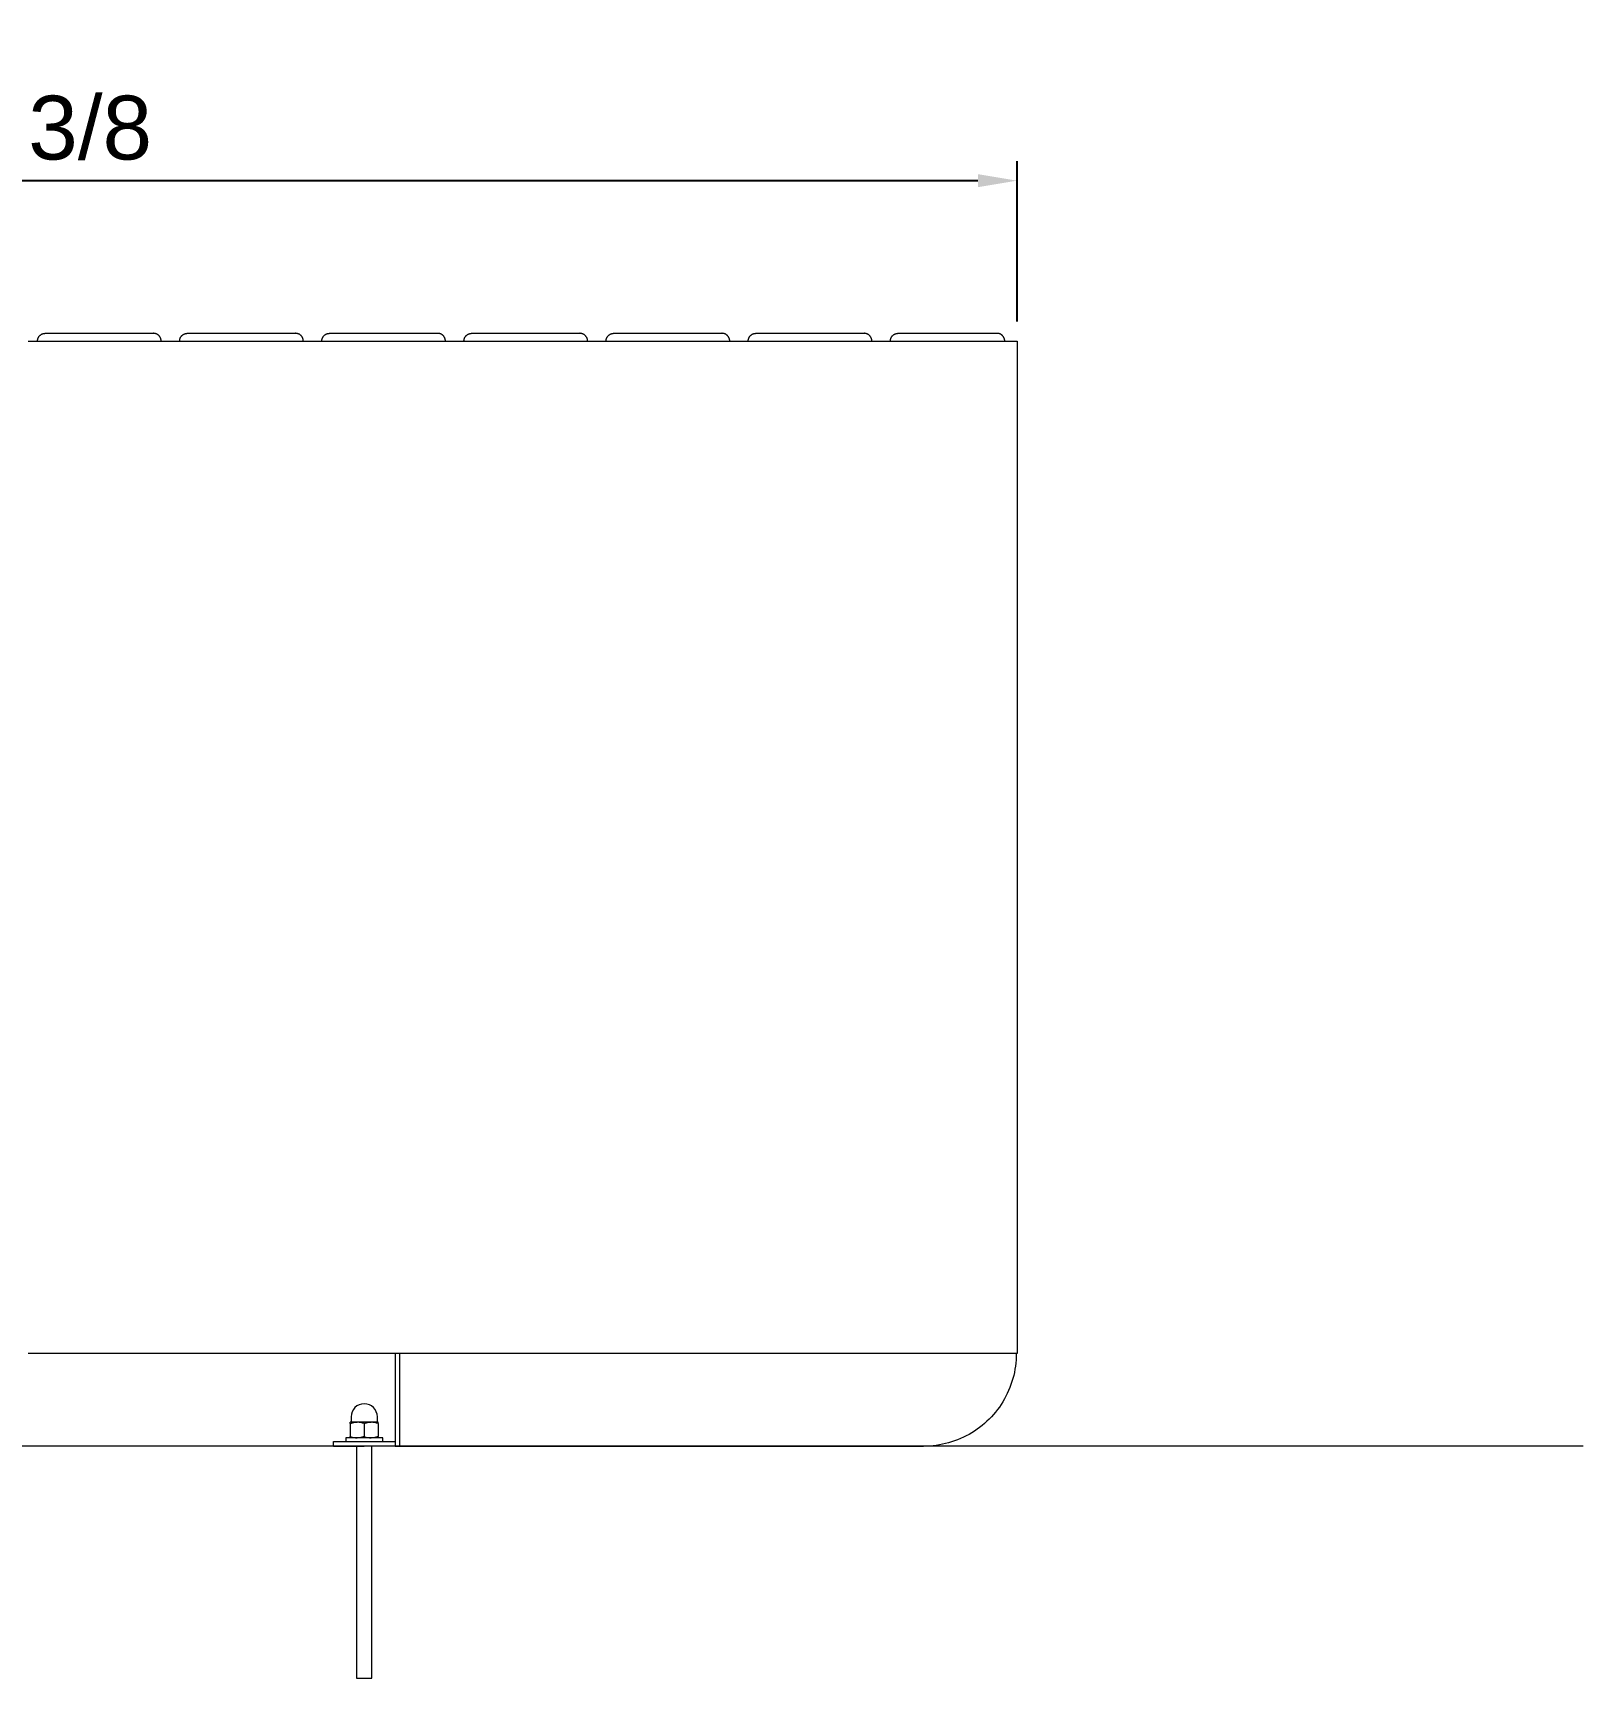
# Model space of a CAD drawing. Header units: inches. Extents: x -4 to 181, y -4 to 117.
# Drawn here: x 33.04 to 72.54, y 75.15 to 117.06 of the extents above; entities that cross this region are included whole.
import ezdxf

# ---------------------------------------------------------------- set-up
doc = ezdxf.new("R2010")
doc.units = ezdxf.units.IN
doc.header["$PDSIZE"] = -1
doc.layers.add('ZANO_R', color=7, linetype='Continuous', lineweight=0)
doc.layers.add('ZANO_W', color=1, linetype='Continuous', lineweight=0)
doc.styles.get("Standard").update_dxf_attribs({"font": 'arial.ttf'})
doc.dimstyles.new('amerykanie', dxfattribs={"dimtxt": 50, "dimasz": 50, "dimexe": 0.5, "dimexo": 0.5, "dimgap": 1, "dimtad": 1, "dimdec": 0, "dimzin": 0, "dimlunit": 5, "dimtxsty": 'Standard', "dimcen": 0.09, "dimclrd": 1, "dimclre": 1, "dimclrt": 1, "dimazin": 0, "dimtfac": 1, "dimtdec": 0, "dimtmove": 0, "dimatfit": 3, "dimfxl": 1, "dimtzin": 0, "dimarcsym": 1})

# ---------------------------------------------------------------- blocks, each defined once
blk = doc.blocks.new('*D346')
at = {"layer": 'Defpoints', "color": 0}
for p in [(58.116, 113.294), (7.722, 109.208), (58.116, 109.208)]:
    blk.add_point(p, dxfattribs=at)
at = {"layer": 'ZANO_W', "color": 1, "lineweight": -2}
for p, q in [((7.722, 109.708), (7.722, 113.794)), ((58.116, 109.708), (58.116, 113.794)), ((8.722, 113.294), (57.116, 113.294))]:
    blk.add_line(p, q, dxfattribs=at)
at = {"layer": 'ZANO_W', "color": 1}
for points in [[(8.722, 113.46), (8.722, 113.127), (7.722, 113.294)], [(57.116, 113.127), (57.116, 113.46), (58.116, 113.294)]]:
    blk.add_solid(points, dxfattribs=at)
at = {"layer": 'ZANO_W', "color": 1, "insert": (32.919, 114.634), "char_height": 1.625, "attachment_point": 5}
blk.add_mtext('50 3/8', dxfattribs=at)

msp = doc.modelspace()

# ---------------------------------------------------------------- linework, layer by layer
at = {"layer": 'ZANO_R'}
for p, q in [((33.24968, 109.37645), (33.25548, 109.37984)), ((33.25548, 109.37984), (33.2614, 109.38304)), ((33.2614, 109.38304), (33.26742, 109.38603)), ((33.26742, 109.38603), (33.27354, 109.38881)), ((33.27354, 109.38881), (33.27975, 109.39138)), ((33.27975, 109.39138), (33.28604, 109.39374)), ((33.28604, 109.39374), (33.29241, 109.39588)), ((33.29241, 109.39588), (33.29885, 109.39781)), ((33.29885, 109.39781), (33.30535, 109.39951)), ((33.30535, 109.39951), (33.31191, 109.40099)), ((33.31191, 109.40099), (33.31852, 109.40224)), ((33.31852, 109.40224), (33.32516, 109.40327)), ((33.32516, 109.40327), (33.33183, 109.40407)), ((33.33183, 109.40407), (33.33853, 109.40465)), ((33.33853, 109.40465), (33.34524, 109.40499)), ((33.34524, 109.40499), (33.35196, 109.40511)), ((33.35196, 109.40511), (36.10788, 109.40511)), ((36.1146, 109.40499), (36.10788, 109.40511)), ((36.12132, 109.40465), (36.1146, 109.40499)), ((36.12802, 109.40407), (36.12132, 109.40465)), ((36.13469, 109.40327), (36.12802, 109.40407)), ((36.14133, 109.40224), (36.13469, 109.40327)), ((36.14793, 109.40099), (36.14133, 109.40224)), ((36.15449, 109.39951), (36.14793, 109.40099)), ((36.16099, 109.39781), (36.15449, 109.39951)), ((36.16743, 109.39588), (36.16099, 109.39781)), ((36.17381, 109.39374), (36.16743, 109.39588)), ((36.1801, 109.39138), (36.17381, 109.39374)), ((36.18631, 109.38881), (36.1801, 109.39138)), ((36.19243, 109.38603), (36.18631, 109.38881)), ((36.19845, 109.38304), (36.19243, 109.38603)), ((36.20436, 109.37984), (36.19845, 109.38304)), ((36.21017, 109.37645), (36.20436, 109.37984)), ((36.87175, 109.37645), (36.87755, 109.37984)), ((36.87755, 109.37984), (36.88347, 109.38304)), ((36.88347, 109.38304), (36.88949, 109.38603)), ((36.88949, 109.38603), (36.89561, 109.38881)), ((36.89561, 109.38881), (36.90182, 109.39138)), ((36.90182, 109.39138), (36.90811, 109.39374)), ((36.90811, 109.39374), (36.91448, 109.39588)), ((36.91448, 109.39588), (36.92092, 109.39781)), ((36.92092, 109.39781), (36.92742, 109.39951)), ((36.92742, 109.39951), (36.93398, 109.40099)), ((36.93398, 109.40099), (36.94058, 109.40224)), ((36.94058, 109.40224), (36.94723, 109.40327)), ((36.94723, 109.40327), (36.9539, 109.40407)), ((36.9539, 109.40407), (36.9606, 109.40465)), ((36.9606, 109.40465), (36.96731, 109.40499)), ((36.96731, 109.40499), (36.97403, 109.40511)), ((36.97403, 109.40511), (39.72995, 109.40511)), ((39.73667, 109.40499), (39.72995, 109.40511)), ((39.74339, 109.40465), (39.73667, 109.40499)), ((39.75008, 109.40407), (39.74339, 109.40465)), ((39.75676, 109.40327), (39.75008, 109.40407)), ((39.7634, 109.40224), (39.75676, 109.40327)), ((39.77, 109.40099), (39.7634, 109.40224)), ((39.77656, 109.39951), (39.77, 109.40099)), ((39.78306, 109.39781), (39.77656, 109.39951)), ((39.7895, 109.39588), (39.78306, 109.39781)), ((39.79587, 109.39374), (39.7895, 109.39588)), ((39.80217, 109.39138), (39.79587, 109.39374)), ((39.80838, 109.38881), (39.80217, 109.39138)), ((39.8145, 109.38603), (39.80838, 109.38881)), ((39.82052, 109.38304), (39.8145, 109.38603)), ((39.82643, 109.37984), (39.82052, 109.38304)), ((39.83223, 109.37645), (39.82643, 109.37984)), ((40.49382, 109.37645), (40.49962, 109.37984)), ((40.49962, 109.37984), (40.50554, 109.38304)), ((40.50554, 109.38304), (40.51156, 109.38603)), ((40.51156, 109.38603), (40.51767, 109.38881)), ((40.51767, 109.38881), (40.52388, 109.39138)), ((40.52388, 109.39138), (40.53018, 109.39374)), ((40.53018, 109.39374), (40.53655, 109.39588)), ((40.53655, 109.39588), (40.54299, 109.39781)), ((40.54299, 109.39781), (40.54949, 109.39951)), ((40.54949, 109.39951), (40.55605, 109.40099)), ((40.55605, 109.40099), (40.56265, 109.40224)), ((40.56265, 109.40224), (40.5693, 109.40327)), ((40.5693, 109.40327), (40.57597, 109.40407)), ((40.57597, 109.40407), (40.58267, 109.40465)), ((40.58267, 109.40465), (40.58938, 109.40499)), ((40.58938, 109.40499), (40.5961, 109.40511)), ((40.5961, 109.40511), (43.35202, 109.40511)), ((43.35874, 109.40499), (43.35202, 109.40511)), ((43.36546, 109.40465), (43.35874, 109.40499)), ((43.37215, 109.40407), (43.36546, 109.40465)), ((43.37883, 109.40327), (43.37215, 109.40407)), ((43.38547, 109.40224), (43.37883, 109.40327)), ((43.39207, 109.40099), (43.38547, 109.40224)), ((43.39863, 109.39951), (43.39207, 109.40099)), ((43.40513, 109.39781), (43.39863, 109.39951)), ((43.41157, 109.39588), (43.40513, 109.39781)), ((43.41794, 109.39374), (43.41157, 109.39588)), ((43.42424, 109.39138), (43.41794, 109.39374)), ((43.43045, 109.38881), (43.42424, 109.39138)), ((43.43657, 109.38603), (43.43045, 109.38881)), ((43.44259, 109.38304), (43.43657, 109.38603)), ((43.4485, 109.37984), (43.44259, 109.38304)), ((43.4543, 109.37645), (43.4485, 109.37984)), ((44.11589, 109.37645), (44.12169, 109.37984)), ((44.12169, 109.37984), (44.1276, 109.38304)), ((44.1276, 109.38304), (44.13362, 109.38603)), ((44.13362, 109.38603), (44.13974, 109.38881)), ((44.13974, 109.38881), (44.14595, 109.39138)), ((44.14595, 109.39138), (44.15225, 109.39374)), ((44.15225, 109.39374), (44.15862, 109.39588)), ((44.15862, 109.39588), (44.16506, 109.39781)), ((44.16506, 109.39781), (44.17156, 109.39951)), ((44.17156, 109.39951), (44.17812, 109.40099)), ((44.17812, 109.40099), (44.18472, 109.40224)), ((44.18472, 109.40224), (44.19136, 109.40327)), ((44.19136, 109.40327), (44.19804, 109.40407)), ((44.19804, 109.40407), (44.20473, 109.40465)), ((44.20473, 109.40465), (44.21145, 109.40499)), ((44.21145, 109.40499), (44.21817, 109.40511)), ((44.21817, 109.40511), (45.51739, 109.40511)), ((45.51739, 109.40511), (46.23872, 109.40511)), ((46.23872, 109.40511), (46.97409, 109.40511)), ((46.98081, 109.40499), (46.97409, 109.40511)), ((46.98752, 109.40465), (46.98081, 109.40499)), ((46.99422, 109.40407), (46.98752, 109.40465)), ((47.0009, 109.40327), (46.99422, 109.40407)), ((47.00754, 109.40224), (47.0009, 109.40327)), ((47.01414, 109.40099), (47.00754, 109.40224)), ((47.0207, 109.39951), (47.01414, 109.40099)), ((47.0272, 109.39781), (47.0207, 109.39951)), ((47.03364, 109.39588), (47.0272, 109.39781)), ((47.04001, 109.39374), (47.03364, 109.39588)), ((47.04631, 109.39138), (47.04001, 109.39374)), ((47.05252, 109.38881), (47.04631, 109.39138)), ((47.05863, 109.38603), (47.05252, 109.38881)), ((47.06465, 109.38304), (47.05863, 109.38603)), ((47.07057, 109.37984), (47.06465, 109.38304)), ((47.07637, 109.37645), (47.07057, 109.37984)), ((47.73796, 109.37645), (47.74376, 109.37984)), ((47.74376, 109.37984), (47.74967, 109.38304)), ((47.74967, 109.38304), (47.75569, 109.38603)), ((47.75569, 109.38603), (47.76181, 109.38881)), ((47.76181, 109.38881), (47.76802, 109.39138)), ((47.76802, 109.39138), (47.77432, 109.39374)), ((47.77432, 109.39374), (47.78069, 109.39588)), ((47.78069, 109.39588), (47.78713, 109.39781)), ((47.78713, 109.39781), (47.79363, 109.39951)), ((47.79363, 109.39951), (47.80019, 109.40099)), ((47.80019, 109.40099), (47.80679, 109.40224)), ((47.80679, 109.40224), (47.81343, 109.40327)), ((47.81343, 109.40327), (47.82011, 109.40407)), ((47.82011, 109.40407), (47.8268, 109.40465)), ((47.8268, 109.40465), (47.83352, 109.40499)), ((47.83352, 109.40499), (47.84024, 109.40511)), ((47.84024, 109.40511), (49.22507, 109.40511)), ((49.22507, 109.40511), (49.24507, 109.40511)), ((49.24507, 109.40511), (49.26829, 109.40511)), ((49.26829, 109.40511), (50.59616, 109.40511)), ((50.60288, 109.40499), (50.59616, 109.40511)), ((50.60959, 109.40465), (50.60288, 109.40499)), ((50.61629, 109.40407), (50.60959, 109.40465)), ((50.62296, 109.40327), (50.61629, 109.40407)), ((50.62961, 109.40224), (50.62296, 109.40327)), ((50.63621, 109.40099), (50.62961, 109.40224)), ((50.64277, 109.39951), (50.63621, 109.40099)), ((50.64927, 109.39781), (50.64277, 109.39951)), ((50.65571, 109.39588), (50.64927, 109.39781)), ((50.66208, 109.39374), (50.65571, 109.39588)), ((50.66838, 109.39138), (50.66208, 109.39374)), ((50.67459, 109.38881), (50.66838, 109.39138)), ((50.6807, 109.38603), (50.67459, 109.38881)), ((50.68672, 109.38304), (50.6807, 109.38603)), ((50.69264, 109.37984), (50.68672, 109.38304)), ((50.69844, 109.37645), (50.69264, 109.37984)), ((51.36003, 109.37645), (51.36583, 109.37984)), ((51.36583, 109.37984), (51.37174, 109.38304)), ((51.37174, 109.38304), (51.37776, 109.38603)), ((51.37776, 109.38603), (51.38388, 109.38881)), ((51.38388, 109.38881), (51.39009, 109.39138)), ((51.39009, 109.39138), (51.39638, 109.39374)), ((51.39638, 109.39374), (51.40276, 109.39588)), ((51.40276, 109.39588), (51.4092, 109.39781)), ((51.4092, 109.39781), (51.4157, 109.39951)), ((51.4157, 109.39951), (51.42226, 109.40099)), ((51.42226, 109.40099), (51.42886, 109.40224)), ((51.42886, 109.40224), (51.4355, 109.40327)), ((51.4355, 109.40327), (51.44218, 109.40407)), ((51.44218, 109.40407), (51.44887, 109.40465)), ((51.44887, 109.40465), (51.45559, 109.40499)), ((51.45559, 109.40499), (51.46231, 109.40511)), ((51.46231, 109.40511), (52.7807, 109.40511)), ((52.7807, 109.40511), (52.78706, 109.40511)), ((52.78706, 109.40511), (52.80254, 109.40511)), ((52.80254, 109.40511), (52.80891, 109.40511)), ((52.80891, 109.40511), (52.82435, 109.40511)), ((52.82435, 109.40511), (52.83072, 109.40511)), ((52.83072, 109.40511), (52.84612, 109.40511)), ((52.84612, 109.40511), (52.8525, 109.40511)), ((52.8525, 109.40511), (52.86786, 109.40511)), ((52.86786, 109.40511), (52.87424, 109.40511)), ((52.87424, 109.40511), (52.88957, 109.40511)), ((52.88957, 109.40511), (52.89594, 109.40511)), ((52.89594, 109.40511), (52.91124, 109.40511)), ((52.91124, 109.40511), (52.9176, 109.40511)), ((52.9176, 109.40511), (52.93288, 109.40511)), ((52.93288, 109.40511), (54.21823, 109.40511)), ((54.22495, 109.40499), (54.21823, 109.40511)), ((54.23166, 109.40465), (54.22495, 109.40499)), ((54.23836, 109.40407), (54.23166, 109.40465)), ((54.24503, 109.40327), (54.23836, 109.40407)), ((54.25168, 109.40224), (54.24503, 109.40327)), ((54.25828, 109.40099), (54.25168, 109.40224)), ((54.26484, 109.39951), (54.25828, 109.40099)), ((54.27134, 109.39781), (54.26484, 109.39951)), ((54.27778, 109.39588), (54.27134, 109.39781)), ((54.28415, 109.39374), (54.27778, 109.39588)), ((54.29044, 109.39138), (54.28415, 109.39374)), ((54.29665, 109.38881), (54.29044, 109.39138)), ((54.30277, 109.38603), (54.29665, 109.38881)), ((54.30879, 109.38304), (54.30277, 109.38603)), ((54.31471, 109.37984), (54.30879, 109.38304)), ((54.32051, 109.37645), (54.31471, 109.37984)), ((54.98209, 109.37645), (54.9879, 109.37984)), ((54.9879, 109.37984), (54.99381, 109.38304)), ((54.99381, 109.38304), (54.99983, 109.38603)), ((54.99983, 109.38603), (55.00595, 109.38881)), ((55.00595, 109.38881), (55.01216, 109.39138)), ((55.01216, 109.39138), (55.01845, 109.39374)), ((55.01845, 109.39374), (55.02482, 109.39588)), ((55.02482, 109.39588), (55.03126, 109.39781)), ((55.03126, 109.39781), (55.03777, 109.39951)), ((55.03777, 109.39951), (55.04432, 109.40099)), ((55.04432, 109.40099), (55.05093, 109.40224)), ((55.05093, 109.40224), (55.05757, 109.40327)), ((55.05757, 109.40327), (55.06424, 109.40407)), ((55.06424, 109.40407), (55.07094, 109.40465)), ((55.07094, 109.40465), (55.07765, 109.40499)), ((55.07765, 109.40499), (55.08437, 109.40511)), ((55.08437, 109.40511), (57.59567, 109.40511)), ((57.59567, 109.40511), (57.59655, 109.40511)), ((57.59655, 109.40511), (57.5979, 109.40511)), ((57.5979, 109.40511), (57.59844, 109.40511)), ((57.59844, 109.40511), (57.59978, 109.40511)), ((57.59978, 109.40511), (57.60005, 109.40511)), ((57.60005, 109.40511), (57.60098, 109.40511)), ((57.60098, 109.40511), (57.60166, 109.40511)), ((57.60166, 109.40511), (57.60253, 109.40511)), ((57.60253, 109.40511), (57.60288, 109.40511)), ((57.60288, 109.40511), (57.60339, 109.40511)), ((57.60339, 109.40511), (57.60355, 109.40511)), ((57.60355, 109.40511), (57.60382, 109.40511)), ((57.60382, 109.40511), (57.60394, 109.40511)), ((57.60394, 109.40511), (57.60407, 109.40511)), ((57.6108, 109.40499), (57.60407, 109.40511)), ((57.61751, 109.40465), (57.6108, 109.40499)), ((57.62421, 109.40407), (57.61751, 109.40465)), ((57.63088, 109.40327), (57.62421, 109.40407)), ((57.63752, 109.40224), (57.63088, 109.40327)), ((57.64413, 109.40099), (57.63752, 109.40224)), ((57.65068, 109.39951), (57.64413, 109.40099)), ((57.65718, 109.39781), (57.65068, 109.39951)), ((57.66363, 109.39588), (57.65718, 109.39781)), ((57.67, 109.39374), (57.66363, 109.39588)), ((57.67629, 109.39138), (57.67, 109.39374)), ((57.6825, 109.38881), (57.67629, 109.39138)), ((57.68862, 109.38603), (57.6825, 109.38881)), ((57.69464, 109.38304), (57.68862, 109.38603)), ((57.70055, 109.37984), (57.69464, 109.38304)), ((57.70636, 109.37645), (57.70055, 109.37984)), ((32.91889, 109.20825), (45.51739, 109.20825)), ((33.15511, 109.20825), (33.15523, 109.21498)), ((33.15523, 109.21498), (33.15557, 109.22169)), ((33.15557, 109.22169), (33.15614, 109.22839)), ((33.15614, 109.22839), (33.15694, 109.23506)), ((33.15694, 109.23506), (33.15797, 109.2417)), ((33.15797, 109.2417), (33.15923, 109.24831)), ((33.15923, 109.24831), (33.16071, 109.25486)), ((33.16071, 109.25486), (33.16241, 109.26136)), ((33.16241, 109.26136), (33.16433, 109.26781)), ((33.16433, 109.26781), (33.16648, 109.27418)), ((33.16648, 109.27418), (33.16884, 109.28047)), ((33.16884, 109.28047), (33.17141, 109.28668)), ((33.17141, 109.28668), (33.17419, 109.2928)), ((33.17419, 109.2928), (33.17718, 109.29882)), ((33.17718, 109.29882), (33.18037, 109.30473)), ((33.18037, 109.30473), (33.18377, 109.31054)), ((33.18377, 109.31054), (33.18736, 109.31622)), ((33.18736, 109.31622), (33.19114, 109.32178)), ((33.19114, 109.32178), (33.19511, 109.3272)), ((33.19511, 109.3272), (33.19926, 109.33249)), ((33.19926, 109.33249), (33.20359, 109.33763)), ((33.20359, 109.33763), (33.2081, 109.34262)), ((33.2081, 109.34262), (33.21277, 109.34745)), ((33.21277, 109.34745), (33.2176, 109.35212)), ((33.2176, 109.35212), (33.22259, 109.35662)), ((33.22259, 109.35662), (33.22773, 109.36095)), ((33.22773, 109.36095), (33.23302, 109.36511)), ((33.23302, 109.36511), (33.23844, 109.36908)), ((33.23844, 109.36908), (33.244, 109.37286)), ((33.244, 109.37286), (33.24968, 109.37645)), ((36.21585, 109.37286), (36.21017, 109.37645)), ((36.2214, 109.36908), (36.21585, 109.37286)), ((36.22683, 109.36511), (36.2214, 109.36908)), ((36.23211, 109.36095), (36.22683, 109.36511)), ((36.23726, 109.35662), (36.23211, 109.36095)), ((36.24225, 109.35212), (36.23726, 109.35662)), ((36.24708, 109.34745), (36.24225, 109.35212)), ((36.25175, 109.34262), (36.24708, 109.34745)), ((36.25625, 109.33763), (36.25175, 109.34262)), ((36.26058, 109.33249), (36.25625, 109.33763)), ((36.26474, 109.3272), (36.26058, 109.33249)), ((36.26871, 109.32178), (36.26474, 109.3272)), ((36.27249, 109.31622), (36.26871, 109.32178)), ((36.27608, 109.31054), (36.27249, 109.31622)), ((36.27947, 109.30473), (36.27608, 109.31054)), ((36.28267, 109.29882), (36.27947, 109.30473)), ((36.28566, 109.2928), (36.28267, 109.29882)), ((36.28844, 109.28668), (36.28566, 109.2928)), ((36.29101, 109.28047), (36.28844, 109.28668)), ((36.29337, 109.27418), (36.29101, 109.28047)), ((36.29551, 109.26781), (36.29337, 109.27418)), ((36.29744, 109.26136), (36.29551, 109.26781)), ((36.29914, 109.25486), (36.29744, 109.26136)), ((36.30062, 109.24831), (36.29914, 109.25486)), ((36.30187, 109.2417), (36.30062, 109.24831)), ((36.3029, 109.23506), (36.30187, 109.2417)), ((36.3037, 109.22839), (36.3029, 109.23506)), ((36.30428, 109.22169), (36.3037, 109.22839)), ((36.30462, 109.21498), (36.30428, 109.22169)), ((36.30474, 109.20825), (36.30462, 109.21498)), ((36.77718, 109.20825), (36.77729, 109.21498)), ((36.77729, 109.21498), (36.77764, 109.22169)), ((36.77764, 109.22169), (36.77821, 109.22839)), ((36.77821, 109.22839), (36.77901, 109.23506)), ((36.77901, 109.23506), (36.78004, 109.2417)), ((36.78004, 109.2417), (36.7813, 109.24831)), ((36.7813, 109.24831), (36.78278, 109.25486)), ((36.78278, 109.25486), (36.78448, 109.26136)), ((36.78448, 109.26136), (36.7864, 109.26781)), ((36.7864, 109.26781), (36.78855, 109.27418)), ((36.78855, 109.27418), (36.7909, 109.28047)), ((36.7909, 109.28047), (36.79348, 109.28668)), ((36.79348, 109.28668), (36.79626, 109.2928)), ((36.79626, 109.2928), (36.79925, 109.29882)), ((36.79925, 109.29882), (36.80244, 109.30473)), ((36.80244, 109.30473), (36.80584, 109.31054)), ((36.80584, 109.31054), (36.80943, 109.31622)), ((36.80943, 109.31622), (36.81321, 109.32178)), ((36.81321, 109.32178), (36.81718, 109.3272)), ((36.81718, 109.3272), (36.82133, 109.33249)), ((36.82133, 109.33249), (36.82566, 109.33763)), ((36.82566, 109.33763), (36.83016, 109.34262)), ((36.83016, 109.34262), (36.83484, 109.34745)), ((36.83484, 109.34745), (36.83967, 109.35212)), ((36.83967, 109.35212), (36.84466, 109.35662)), ((36.84466, 109.35662), (36.8498, 109.36095)), ((36.8498, 109.36095), (36.85509, 109.36511)), ((36.85509, 109.36511), (36.86051, 109.36908)), ((36.86051, 109.36908), (36.86607, 109.37286)), ((36.86607, 109.37286), (36.87175, 109.37645)), ((39.83792, 109.37286), (39.83223, 109.37645)), ((39.84347, 109.36908), (39.83792, 109.37286)), ((39.8489, 109.36511), (39.84347, 109.36908)), ((39.85418, 109.36095), (39.8489, 109.36511)), ((39.85932, 109.35662), (39.85418, 109.36095)), ((39.86431, 109.35212), (39.85932, 109.35662)), ((39.86915, 109.34745), (39.86431, 109.35212)), ((39.87382, 109.34262), (39.86915, 109.34745)), ((39.87832, 109.33763), (39.87382, 109.34262)), ((39.88265, 109.33249), (39.87832, 109.33763)), ((39.88681, 109.3272), (39.88265, 109.33249)), ((39.89077, 109.32178), (39.88681, 109.3272)), ((39.89456, 109.31622), (39.89077, 109.32178)), ((39.89815, 109.31054), (39.89456, 109.31622)), ((39.90154, 109.30473), (39.89815, 109.31054)), ((39.90473, 109.29882), (39.90154, 109.30473)), ((39.90772, 109.2928), (39.90473, 109.29882)), ((39.91051, 109.28668), (39.90772, 109.2928)), ((39.91308, 109.28047), (39.91051, 109.28668)), ((39.91544, 109.27418), (39.91308, 109.28047)), ((39.91758, 109.26781), (39.91544, 109.27418)), ((39.9195, 109.26136), (39.91758, 109.26781)), ((39.92121, 109.25486), (39.9195, 109.26136)), ((39.92269, 109.24831), (39.92121, 109.25486)), ((39.92394, 109.2417), (39.92269, 109.24831)), ((39.92497, 109.23506), (39.92394, 109.2417)), ((39.92577, 109.22839), (39.92497, 109.23506)), ((39.92635, 109.22169), (39.92577, 109.22839)), ((39.92669, 109.21498), (39.92635, 109.22169)), ((39.9268, 109.20825), (39.92669, 109.21498)), ((40.39925, 109.20825), (40.39936, 109.21498)), ((40.39936, 109.21498), (40.39971, 109.22169)), ((40.39971, 109.22169), (40.40028, 109.22839)), ((40.40028, 109.22839), (40.40108, 109.23506)), ((40.40108, 109.23506), (40.40211, 109.2417)), ((40.40211, 109.2417), (40.40337, 109.24831)), ((40.40337, 109.24831), (40.40485, 109.25486)), ((40.40485, 109.25486), (40.40655, 109.26136)), ((40.40655, 109.26136), (40.40847, 109.26781)), ((40.40847, 109.26781), (40.41061, 109.27418)), ((40.41061, 109.27418), (40.41297, 109.28047)), ((40.41297, 109.28047), (40.41555, 109.28668)), ((40.41555, 109.28668), (40.41833, 109.2928)), ((40.41833, 109.2928), (40.42132, 109.29882)), ((40.42132, 109.29882), (40.42451, 109.30473)), ((40.42451, 109.30473), (40.42791, 109.31054)), ((40.42791, 109.31054), (40.4315, 109.31622)), ((40.4315, 109.31622), (40.43528, 109.32178)), ((40.43528, 109.32178), (40.43925, 109.3272)), ((40.43925, 109.3272), (40.4434, 109.33249)), ((40.4434, 109.33249), (40.44773, 109.33763)), ((40.44773, 109.33763), (40.45223, 109.34262)), ((40.45223, 109.34262), (40.4569, 109.34745)), ((40.4569, 109.34745), (40.46174, 109.35212)), ((40.46174, 109.35212), (40.46673, 109.35662)), ((40.46673, 109.35662), (40.47187, 109.36095)), ((40.47187, 109.36095), (40.47715, 109.36511)), ((40.47715, 109.36511), (40.48258, 109.36908)), ((40.48258, 109.36908), (40.48814, 109.37286)), ((40.48814, 109.37286), (40.49382, 109.37645)), ((43.45999, 109.37286), (43.4543, 109.37645)), ((43.46554, 109.36908), (43.45999, 109.37286)), ((43.47097, 109.36511), (43.46554, 109.36908)), ((43.47625, 109.36095), (43.47097, 109.36511)), ((43.48139, 109.35662), (43.47625, 109.36095)), ((43.48638, 109.35212), (43.48139, 109.35662)), ((43.49122, 109.34745), (43.48638, 109.35212)), ((43.49589, 109.34262), (43.49122, 109.34745)), ((43.50039, 109.33763), (43.49589, 109.34262)), ((43.50472, 109.33249), (43.50039, 109.33763)), ((43.50887, 109.3272), (43.50472, 109.33249)), ((43.51284, 109.32178), (43.50887, 109.3272)), ((43.51663, 109.31622), (43.51284, 109.32178)), ((43.52022, 109.31054), (43.51663, 109.31622)), ((43.52361, 109.30473), (43.52022, 109.31054)), ((43.5268, 109.29882), (43.52361, 109.30473)), ((43.52979, 109.2928), (43.5268, 109.29882)), ((43.53258, 109.28668), (43.52979, 109.2928)), ((43.53515, 109.28047), (43.53258, 109.28668)), ((43.53751, 109.27418), (43.53515, 109.28047)), ((43.53965, 109.26781), (43.53751, 109.27418)), ((43.54157, 109.26136), (43.53965, 109.26781)), ((43.54328, 109.25486), (43.54157, 109.26136)), ((43.54476, 109.24831), (43.54328, 109.25486)), ((43.54601, 109.2417), (43.54476, 109.24831)), ((43.54704, 109.23506), (43.54601, 109.2417)), ((43.54784, 109.22839), (43.54704, 109.23506)), ((43.54841, 109.22169), (43.54784, 109.22839)), ((43.54876, 109.21498), (43.54841, 109.22169)), ((43.54887, 109.20825), (43.54876, 109.21498)), ((44.02132, 109.20825), (44.02143, 109.21498)), ((44.02143, 109.21498), (44.02178, 109.22169)), ((44.02178, 109.22169), (44.02235, 109.22839)), ((44.02235, 109.22839), (44.02315, 109.23506)), ((44.02315, 109.23506), (44.02418, 109.2417)), ((44.02418, 109.2417), (44.02543, 109.24831)), ((44.02543, 109.24831), (44.02691, 109.25486)), ((44.02691, 109.25486), (44.02862, 109.26136)), ((44.02862, 109.26136), (44.03054, 109.26781)), ((44.03054, 109.26781), (44.03268, 109.27418)), ((44.03268, 109.27418), (44.03504, 109.28047)), ((44.03504, 109.28047), (44.03761, 109.28668)), ((44.03761, 109.28668), (44.0404, 109.2928)), ((44.0404, 109.2928), (44.04339, 109.29882)), ((44.04339, 109.29882), (44.04658, 109.30473)), ((44.04658, 109.30473), (44.04997, 109.31054)), ((44.04997, 109.31054), (44.05356, 109.31622)), ((44.05356, 109.31622), (44.05735, 109.32178)), ((44.05735, 109.32178), (44.06132, 109.3272)), ((44.06132, 109.3272), (44.06547, 109.33249)), ((44.06547, 109.33249), (44.0698, 109.33763)), ((44.0698, 109.33763), (44.0743, 109.34262)), ((44.0743, 109.34262), (44.07897, 109.34745)), ((44.07897, 109.34745), (44.08381, 109.35212)), ((44.08381, 109.35212), (44.0888, 109.35662)), ((44.0888, 109.35662), (44.09394, 109.36095)), ((44.09394, 109.36095), (44.09922, 109.36511)), ((44.09922, 109.36511), (44.10465, 109.36908)), ((44.10465, 109.36908), (44.1102, 109.37286)), ((44.1102, 109.37286), (44.11589, 109.37645)), ((45.51739, 109.20825), (58.11589, 109.20825)), ((47.08205, 109.37286), (47.07637, 109.37645)), ((47.08761, 109.36908), (47.08205, 109.37286)), ((47.09304, 109.36511), (47.08761, 109.36908)), ((47.09832, 109.36095), (47.09304, 109.36511)), ((47.10346, 109.35662), (47.09832, 109.36095)), ((47.10845, 109.35212), (47.10346, 109.35662)), ((47.11329, 109.34745), (47.10845, 109.35212)), ((47.11796, 109.34262), (47.11329, 109.34745)), ((47.12246, 109.33763), (47.11796, 109.34262)), ((47.12679, 109.33249), (47.12246, 109.33763)), ((47.13094, 109.3272), (47.12679, 109.33249)), ((47.13491, 109.32178), (47.13094, 109.3272)), ((47.13869, 109.31622), (47.13491, 109.32178)), ((47.14228, 109.31054), (47.13869, 109.31622)), ((47.14568, 109.30473), (47.14228, 109.31054)), ((47.14887, 109.29882), (47.14568, 109.30473)), ((47.15186, 109.2928), (47.14887, 109.29882)), ((47.15464, 109.28668), (47.15186, 109.2928)), ((47.15722, 109.28047), (47.15464, 109.28668)), ((47.15958, 109.27418), (47.15722, 109.28047)), ((47.16172, 109.26781), (47.15958, 109.27418)), ((47.16364, 109.26136), (47.16172, 109.26781)), ((47.16534, 109.25486), (47.16364, 109.26136)), ((47.16682, 109.24831), (47.16534, 109.25486)), ((47.16808, 109.2417), (47.16682, 109.24831)), ((47.16911, 109.23506), (47.16808, 109.2417)), ((47.16991, 109.22839), (47.16911, 109.23506)), ((47.17048, 109.22169), (47.16991, 109.22839)), ((47.17083, 109.21498), (47.17048, 109.22169)), ((47.17094, 109.20825), (47.17083, 109.21498)), ((47.64339, 109.20825), (47.6435, 109.21498)), ((47.6435, 109.21498), (47.64384, 109.22169)), ((47.64384, 109.22169), (47.64442, 109.22839)), ((47.64442, 109.22839), (47.64522, 109.23506)), ((47.64522, 109.23506), (47.64625, 109.2417)), ((47.64625, 109.2417), (47.6475, 109.24831)), ((47.6475, 109.24831), (47.64898, 109.25486)), ((47.64898, 109.25486), (47.65069, 109.26136)), ((47.65069, 109.26136), (47.65261, 109.26781)), ((47.65261, 109.26781), (47.65475, 109.27418)), ((47.65475, 109.27418), (47.65711, 109.28047)), ((47.65711, 109.28047), (47.65968, 109.28668)), ((47.65968, 109.28668), (47.66247, 109.2928)), ((47.66247, 109.2928), (47.66546, 109.29882)), ((47.66546, 109.29882), (47.66865, 109.30473)), ((47.66865, 109.30473), (47.67204, 109.31054)), ((47.67204, 109.31054), (47.67563, 109.31622)), ((47.67563, 109.31622), (47.67942, 109.32178)), ((47.67942, 109.32178), (47.68338, 109.3272)), ((47.68338, 109.3272), (47.68754, 109.33249)), ((47.68754, 109.33249), (47.69187, 109.33763)), ((47.69187, 109.33763), (47.69637, 109.34262)), ((47.69637, 109.34262), (47.70104, 109.34745)), ((47.70104, 109.34745), (47.70588, 109.35212)), ((47.70588, 109.35212), (47.71087, 109.35662)), ((47.71087, 109.35662), (47.71601, 109.36095)), ((47.71601, 109.36095), (47.72129, 109.36511)), ((47.72129, 109.36511), (47.72672, 109.36908)), ((47.72672, 109.36908), (47.73227, 109.37286)), ((47.73227, 109.37286), (47.73796, 109.37645)), ((50.70412, 109.37286), (50.69844, 109.37645)), ((50.70968, 109.36908), (50.70412, 109.37286)), ((50.7151, 109.36511), (50.70968, 109.36908)), ((50.72039, 109.36095), (50.7151, 109.36511)), ((50.72553, 109.35662), (50.72039, 109.36095)), ((50.73052, 109.35212), (50.72553, 109.35662)), ((50.73535, 109.34745), (50.73052, 109.35212)), ((50.74003, 109.34262), (50.73535, 109.34745)), ((50.74453, 109.33763), (50.74003, 109.34262)), ((50.74886, 109.33249), (50.74453, 109.33763)), ((50.75301, 109.3272), (50.74886, 109.33249)), ((50.75698, 109.32178), (50.75301, 109.3272)), ((50.76076, 109.31622), (50.75698, 109.32178)), ((50.76435, 109.31054), (50.76076, 109.31622)), ((50.76775, 109.30473), (50.76435, 109.31054)), ((50.77094, 109.29882), (50.76775, 109.30473)), ((50.77393, 109.2928), (50.77094, 109.29882)), ((50.77671, 109.28668), (50.77393, 109.2928)), ((50.77929, 109.28047), (50.77671, 109.28668)), ((50.78164, 109.27418), (50.77929, 109.28047)), ((50.78379, 109.26781), (50.78164, 109.27418)), ((50.78571, 109.26136), (50.78379, 109.26781)), ((50.78741, 109.25486), (50.78571, 109.26136)), ((50.78889, 109.24831), (50.78741, 109.25486)), ((50.79015, 109.2417), (50.78889, 109.24831)), ((50.79118, 109.23506), (50.79015, 109.2417)), ((50.79198, 109.22839), (50.79118, 109.23506)), ((50.79255, 109.22169), (50.79198, 109.22839)), ((50.7929, 109.21498), (50.79255, 109.22169)), ((50.79301, 109.20825), (50.7929, 109.21498)), ((51.26545, 109.20825), (51.26557, 109.21498)), ((51.26557, 109.21498), (51.26591, 109.22169)), ((51.26591, 109.22169), (51.26649, 109.22839)), ((51.26649, 109.22839), (51.26729, 109.23506)), ((51.26729, 109.23506), (51.26832, 109.2417)), ((51.26832, 109.2417), (51.26957, 109.24831)), ((51.26957, 109.24831), (51.27105, 109.25486)), ((51.27105, 109.25486), (51.27275, 109.26136)), ((51.27275, 109.26136), (51.27468, 109.26781)), ((51.27468, 109.26781), (51.27682, 109.27418)), ((51.27682, 109.27418), (51.27918, 109.28047)), ((51.27918, 109.28047), (51.28175, 109.28668)), ((51.28175, 109.28668), (51.28453, 109.2928)), ((51.28453, 109.2928), (51.28752, 109.29882)), ((51.28752, 109.29882), (51.29072, 109.30473)), ((51.29072, 109.30473), (51.29411, 109.31054)), ((51.29411, 109.31054), (51.2977, 109.31622)), ((51.2977, 109.31622), (51.30148, 109.32178)), ((51.30148, 109.32178), (51.30545, 109.3272)), ((51.30545, 109.3272), (51.30961, 109.33249)), ((51.30961, 109.33249), (51.31394, 109.33763)), ((51.31394, 109.33763), (51.31844, 109.34262)), ((51.31844, 109.34262), (51.32311, 109.34745)), ((51.32311, 109.34745), (51.32794, 109.35212)), ((51.32794, 109.35212), (51.33293, 109.35662)), ((51.33293, 109.35662), (51.33808, 109.36095)), ((51.33808, 109.36095), (51.34336, 109.36511)), ((51.34336, 109.36511), (51.34879, 109.36908)), ((51.34879, 109.36908), (51.35434, 109.37286)), ((51.35434, 109.37286), (51.36003, 109.37645)), ((54.32619, 109.37286), (54.32051, 109.37645)), ((54.33175, 109.36908), (54.32619, 109.37286)), ((54.33717, 109.36511), (54.33175, 109.36908)), ((54.34246, 109.36095), (54.33717, 109.36511)), ((54.3476, 109.35662), (54.34246, 109.36095)), ((54.35259, 109.35212), (54.3476, 109.35662)), ((54.35742, 109.34745), (54.35259, 109.35212)), ((54.36209, 109.34262), (54.35742, 109.34745)), ((54.3666, 109.33763), (54.36209, 109.34262)), ((54.37093, 109.33249), (54.3666, 109.33763)), ((54.37508, 109.3272), (54.37093, 109.33249)), ((54.37905, 109.32178), (54.37508, 109.3272)), ((54.38283, 109.31622), (54.37905, 109.32178)), ((54.38642, 109.31054), (54.38283, 109.31622)), ((54.38982, 109.30473), (54.38642, 109.31054)), ((54.39301, 109.29882), (54.38982, 109.30473)), ((54.396, 109.2928), (54.39301, 109.29882)), ((54.39878, 109.28668), (54.396, 109.2928)), ((54.40135, 109.28047), (54.39878, 109.28668)), ((54.40371, 109.27418), (54.40135, 109.28047)), ((54.40586, 109.26781), (54.40371, 109.27418)), ((54.40778, 109.26136), (54.40586, 109.26781)), ((54.40948, 109.25486), (54.40778, 109.26136)), ((54.41096, 109.24831), (54.40948, 109.25486)), ((54.41222, 109.2417), (54.41096, 109.24831)), ((54.41325, 109.23506), (54.41222, 109.2417)), ((54.41405, 109.22839), (54.41325, 109.23506)), ((54.41462, 109.22169), (54.41405, 109.22839)), ((54.41496, 109.21498), (54.41462, 109.22169)), ((54.41508, 109.20825), (54.41496, 109.21498)), ((54.88752, 109.20825), (54.88764, 109.21498)), ((54.88764, 109.21498), (54.88798, 109.22169)), ((54.88798, 109.22169), (54.88856, 109.22839)), ((54.88856, 109.22839), (54.88936, 109.23506)), ((54.88936, 109.23506), (54.89039, 109.2417)), ((54.89039, 109.2417), (54.89164, 109.24831)), ((54.89164, 109.24831), (54.89312, 109.25486)), ((54.89312, 109.25486), (54.89482, 109.26136)), ((54.89482, 109.26136), (54.89675, 109.26781)), ((54.89675, 109.26781), (54.89889, 109.27418)), ((54.89889, 109.27418), (54.90125, 109.28047)), ((54.90125, 109.28047), (54.90382, 109.28668)), ((54.90382, 109.28668), (54.9066, 109.2928)), ((54.9066, 109.2928), (54.90959, 109.29882)), ((54.90959, 109.29882), (54.91279, 109.30473)), ((54.91279, 109.30473), (54.91618, 109.31054)), ((54.91618, 109.31054), (54.91977, 109.31622)), ((54.91977, 109.31622), (54.92355, 109.32178)), ((54.92355, 109.32178), (54.92752, 109.3272)), ((54.92752, 109.3272), (54.93167, 109.33249)), ((54.93167, 109.33249), (54.93601, 109.33763)), ((54.93601, 109.33763), (54.94051, 109.34262)), ((54.94051, 109.34262), (54.94518, 109.34745)), ((54.94518, 109.34745), (54.95001, 109.35212)), ((54.95001, 109.35212), (54.955, 109.35662)), ((54.955, 109.35662), (54.96014, 109.36095)), ((54.96014, 109.36095), (54.96543, 109.36511)), ((54.96543, 109.36511), (54.97085, 109.36908)), ((54.97085, 109.36908), (54.97641, 109.37286)), ((54.97641, 109.37286), (54.98209, 109.37645)), ((57.71204, 109.37286), (57.70636, 109.37645)), ((57.7176, 109.36908), (57.71204, 109.37286)), ((57.72302, 109.36511), (57.7176, 109.36908)), ((57.72831, 109.36095), (57.72302, 109.36511)), ((57.73345, 109.35662), (57.72831, 109.36095)), ((57.73844, 109.35212), (57.73345, 109.35662)), ((57.74327, 109.34745), (57.73844, 109.35212)), ((57.74794, 109.34262), (57.74327, 109.34745)), ((57.75244, 109.33763), (57.74794, 109.34262)), ((57.75677, 109.33249), (57.75244, 109.33763)), ((57.76093, 109.3272), (57.75677, 109.33249)), ((57.7649, 109.32178), (57.76093, 109.3272)), ((57.76868, 109.31622), (57.7649, 109.32178)), ((57.77227, 109.31054), (57.76868, 109.31622)), ((57.77566, 109.30473), (57.77227, 109.31054)), ((57.77886, 109.29882), (57.77566, 109.30473)), ((57.78185, 109.2928), (57.77886, 109.29882)), ((57.78463, 109.28668), (57.78185, 109.2928)), ((57.7872, 109.28047), (57.78463, 109.28668)), ((57.78956, 109.27418), (57.7872, 109.28047)), ((57.7917, 109.26781), (57.78956, 109.27418)), ((57.79363, 109.26136), (57.7917, 109.26781)), ((57.79533, 109.25486), (57.79363, 109.26136)), ((57.79681, 109.24831), (57.79533, 109.25486)), ((57.79806, 109.2417), (57.79681, 109.24831)), ((57.79909, 109.23506), (57.79806, 109.2417)), ((57.79989, 109.22839), (57.79909, 109.23506)), ((57.80047, 109.22169), (57.79989, 109.22839)), ((57.80081, 109.21498), (57.80047, 109.22169)), ((57.80093, 109.20825), (57.80081, 109.21498)), ((58.11589, 109.20825), (58.11589, 83.4207)), ((45.51739, 83.4207), (32.91889, 83.4207)), ((42.26918, 83.4207), (42.26918, 81.05553)), ((42.38729, 81.05556), (42.38729, 83.4207)), ((58.11589, 83.4207), (45.51739, 83.4207)), ((57.97793, 83.41849), (57.97793, 83.4207)), ((58.09604, 83.41849), (57.97793, 83.41849)), ((58.09604, 83.41775), (58.09467, 83.3371)), ((58.09604, 83.41849), (58.09604, 83.41775)), ((58.0617, 83.01638), (58.04664, 82.93714)), ((58.07404, 83.09609), (58.0617, 83.01638)), ((58.08366, 83.17618), (58.07404, 83.09609)), ((58.09054, 83.25654), (58.08366, 83.17618)), ((58.09467, 83.3371), (58.09054, 83.25654)), ((57.95965, 82.62669), (57.93135, 82.55116)), ((57.98536, 82.70314), (57.95965, 82.62669)), ((58.00845, 82.78043), (57.98536, 82.70314)), ((58.02888, 82.85846), (58.00845, 82.78043)), ((58.04664, 82.93714), (58.02888, 82.85846)), ((57.75215, 82.19038), (57.70907, 82.12218)), ((57.79288, 82.26), (57.75215, 82.19038)), ((57.8312, 82.33097), (57.79288, 82.26)), ((57.86708, 82.40321), (57.8312, 82.33097)), ((57.90048, 82.47664), (57.86708, 82.40321)), ((57.93135, 82.55116), (57.90048, 82.47664)), ((41.14524, 81.80356), (41.14524, 81.67561)), ((41.81454, 81.67561), (41.81454, 81.80356)), ((57.40417, 81.74741), (57.34616, 81.69135)), ((57.46022, 81.80541), (57.40417, 81.74741)), ((57.51426, 81.86529), (57.46022, 81.80541)), ((57.56622, 81.92698), (57.51426, 81.86529)), ((57.61605, 81.99041), (57.56622, 81.92698)), ((57.66369, 82.0555), (57.61605, 81.99041)), ((57.70907, 82.12218), (57.66369, 82.0555)), ((41.12556, 81.63412), (41.12556, 81.66577)), ((41.30272, 81.66577), (41.12556, 81.66577)), ((41.12556, 81.63412), (41.12556, 81.30371)), ((41.12556, 81.27206), (41.12556, 81.30371)), ((41.65706, 81.66577), (41.30272, 81.66577)), ((41.47989, 81.63412), (41.47989, 81.30371)), ((41.83422, 81.66577), (41.65706, 81.66577)), ((41.83422, 81.63412), (41.83422, 81.66577)), ((41.83422, 81.63412), (41.83422, 81.30371)), ((41.83422, 81.27206), (41.83422, 81.30371)), ((56.8206, 81.32037), (56.74836, 81.28449)), ((56.89157, 81.35869), (56.8206, 81.32037)), ((56.9612, 81.39942), (56.89157, 81.35869)), ((57.02939, 81.4425), (56.9612, 81.39942)), ((57.09607, 81.48789), (57.02939, 81.4425)), ((57.16116, 81.53552), (57.09607, 81.48789)), ((57.22459, 81.58535), (57.16116, 81.53552)), ((57.28628, 81.63731), (57.22459, 81.58535)), ((57.34616, 81.69135), (57.28628, 81.63731)), ((40.69437, 81.05553), (40.69437, 81.17364)), ((40.69437, 81.17364), (41.48177, 81.17364)), ((40.69441, 81.05553), (41.48177, 81.05553)), ((41.00745, 81.27206), (41.00745, 81.17364)), ((41.95233, 81.27206), (41.00745, 81.27206)), ((41.28304, 81.05553), (41.28304, 75.14998)), ((41.48177, 81.17364), (42.26918, 81.17364)), ((42.26918, 81.05553), (41.48177, 81.05553)), ((41.67674, 75.14998), (41.67674, 81.05553)), ((41.95233, 81.17364), (41.95233, 81.27206)), ((42.26918, 81.05553), (42.38729, 81.05553)), ((42.38729, 81.05553), (55.73382, 81.05553)), ((55.81447, 81.05691), (55.73382, 81.05553)), ((55.89503, 81.06104), (55.81447, 81.05691)), ((55.9754, 81.06791), (55.89503, 81.06104)), ((56.05548, 81.07753), (55.9754, 81.06791)), ((56.13519, 81.08988), (56.05548, 81.07753)), ((56.21443, 81.10494), (56.13519, 81.08988)), ((56.29311, 81.12269), (56.21443, 81.10494)), ((56.37114, 81.14313), (56.29311, 81.12269)), ((56.44843, 81.16621), (56.37114, 81.14313)), ((56.52488, 81.19192), (56.44843, 81.16621)), ((56.60041, 81.22023), (56.52488, 81.19192)), ((56.67494, 81.25109), (56.60041, 81.22023)), ((56.74836, 81.28449), (56.67494, 81.25109))]:
    msp.add_line(p, q, dxfattribs=at)
at = {"layer": 'ZANO_R', "flags": 128}
for points in [[(41.12556, 81.63412), (41.21236, 81.65708), (41.30272, 81.66577)], [(41.47989, 81.30371), (41.39309, 81.28075), (41.30272, 81.27206)], [(41.47989, 81.63412), (41.56669, 81.65708), (41.65706, 81.66577)], [(41.83422, 81.30371), (41.74742, 81.28075), (41.65706, 81.27206)]]:
    msp.add_lwpolyline(points, dxfattribs=at)
at = {"layer": 'ZANO_R'}
for points in [[(72.53901, 81.05553), (-3.87596, 81.05553)], [(41.28304, 75.14998), (41.67674, 75.14998)]]:
    msp.add_lwpolyline(points, dxfattribs=at)
for centre, radius, start, end in [((41.47989, 81.80356), 0.33465, 0, 180), ((41.30726, 81.80917), 0.53713, 250.227892, 269.516427), ((41.1354, 81.67561), 0.00984, 270, 0), ((41.29819, 81.12869), 0.5371, 70.22693, 89.516653), ((41.66159, 81.80917), 0.53713, 250.227892, 269.516427), ((41.65253, 81.12869), 0.5371, 70.22693, 89.516653), ((41.82438, 81.67561), 0.00984, 180, 270)]:
    msp.add_arc(centre, radius, start, end, dxfattribs=at)

# ---------------------------------------------------------------- dimensions: what is measured, and where the dimension line sits
at = {"layer": 'ZANO_W'}
dim = msp.add_linear_dim(base=(58.11589, 113.29369), p1=(7.72189, 109.20825), p2=(58.11589, 109.20825), dimstyle='amerykanie', override={"dimtxt": 1.625, "dimasz": 1, "dimgap": 0.5, "dimdec": 4, "dimaunit": 1, "dimadec": 1, "dimtdec": 4, "dimtmove": 1, "dimfrac": 2}, dxfattribs=at)
dim.commit()
dim.dimension.update_dxf_attribs({"geometry": '*D346', "text_midpoint": (32.91889, 114.63445)})

doc.saveas('drawing.dxf')
